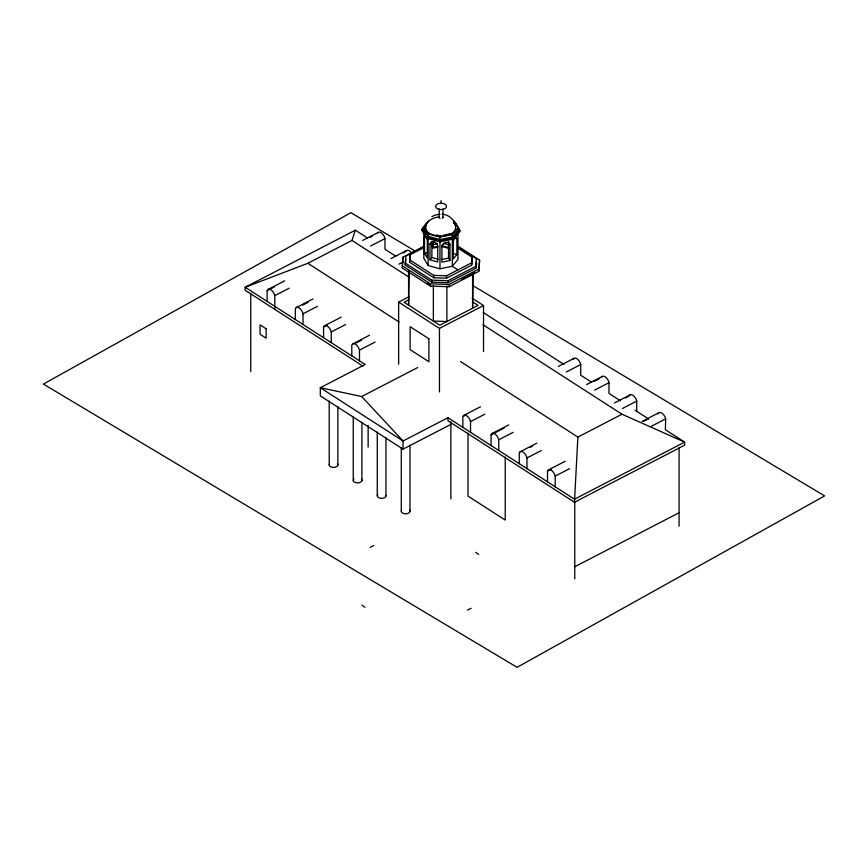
<?xml version="1.0" encoding="UTF-8"?>
<svg xmlns="http://www.w3.org/2000/svg" width="868" height="868" viewBox="0 0 868 868"><rect width="100%" height="100%" fill="white"/><g stroke="black" fill="none" stroke-linecap="round" stroke-linejoin="round"><path stroke-width="1.3" d="M441.042 200.671L441.063 202.96M367.424 237.951L355.359 230.194L245.167 287.254L365.189 364.495L320.314 387.736L403.056 440.987L447.931 417.747L574.464 499.187L684.657 442.127L621.987 414.231L577.871 437.081L574.464 502.236L684.657 445.165L684.657 442.127L665.387 429.725L665.658 418.897A6.087 3.32 62.6 0 0 661.817 413.07A6.087 3.32 62.6 0 0 657.977 413.949M424.495 237.376C425.331 233.416 427.783 240.523 427.338 242.042L427.338 257.937L424.495 253.272L424.495 237.376L426.568 236.953M458.261 246.414L479.603 260.14L478.756 271.38L449.157 286.711L430.409 286.125L402.144 267.93L402.947 257.199L423.996 246.306M402.492 264.306L402.947 257.199M457.794 246.74L476.51 258.783L475.805 268.299L448.072 282.664L431.819 282.154L405.237 265.044L405.899 256.027L423.714 246.805M405.237 265.044L405.79 259.196M457.957 248.118L472.181 257.286L471.671 265.163L446.543 278.172L433.805 277.782L409.566 262.179L410.032 254.801L423.584 247.781M409.566 262.179L410.032 254.801M409.11 270.718L408.589 305.156L408.589 270.892M471.671 265.163L472.181 257.286M475.805 268.299L476.51 258.783M476.272 265.543L476.51 263.037L476.51 264.675M473.158 273.257L472.593 308.205L472.593 273.952M478.756 271.38L479.603 260.14M429.996 243.908C430.962 239.687 437.722 242.519 437.732 246.045L437.732 261.941L429.996 259.803L429.996 243.908L431.895 241.619L431.895 257.514L429.996 259.803M425.461 226.646C426.741 220.635 433.197 217.575 438.817 217.011M362.922 366.079L245.167 290.292L245.167 287.254L307.847 263.286L351.952 240.436L355.359 230.194M426.817 223.282C418.224 241.358 466.311 239.427 453.4 222.099M427.306 222.436L421.761 229.119L426.633 237.105L439.859 240.772L453.693 237.951L460.04 230.324L455.168 222.327M442.322 214.222C449.993 214.689 454.984 221.405 457.968 227.785L457.968 230.259L452.315 237.072L439.967 239.579L428.163 236.313L423.823 229.185L423.823 226.711L428.673 220.873M425.721 225.42L421.761 230.194L426.633 238.19L439.859 241.846L453.693 239.036L460.04 231.398L457.946 227.969M423.823 226.711L428.163 233.839L439.967 237.105L452.315 234.599L457.968 227.785M453.118 237.17L457.968 231.333M456.894 254.53L453.194 258.989L453.194 243.094C452.684 241.261 455.95 234.577 456.894 238.635L456.894 254.53L452.944 253.434L452.944 241.51M267.973 289.489L284.737 280.809M362.585 240.49L378.155 232.429M267.116 301.38L267.116 290.693L274.299 286.972M370.115 237.344L372.513 236.107M274.809 309.366L274.809 295.641L289.174 288.198M370.625 246.024L384.991 238.581A6.087 3.32 62.6 0 0 381.562 233.047A6.087 3.32 62.6 0 0 377.656 232.928M431.884 216.718L434.879 215.188L440.022 214.146M296.194 307.663L312.979 298.961M390.893 258.61L406.484 250.537M302.531 305.135L308.531 302.031M403.229 252.979L405.627 251.742M432.611 243.105L434.868 241.933M303.03 324.491L303.03 313.804L317.417 306.361M398.933 264.143L403.728 261.659M324.426 325.825L341.124 317.178M323.569 337.706L323.569 327.019L327.149 325.174M331.25 342.654L331.25 331.977L345.572 324.556M409.566 259.792L433.805 275.395L446.543 275.796L471.671 262.787M398.64 364.3L398.64 302.107L409.36 296.552M409.11 299.699L404.13 302.281L439.761 325.207L478.04 305.384L473.158 302.238M405.237 263.058L431.819 280.169L448.072 280.679L475.805 266.313M402.144 265.673L430.409 283.858L449.157 284.444L478.756 269.113M461.939 279.387L474.644 272.802M352.647 343.988L369.453 335.287M355.392 343.327L361.392 340.213M359.482 360.828L359.482 350.14L375.084 342.057M398.64 302.107L439.458 328.375L483.53 305.558L483.53 351.529M450.872 424.387L403.056 449.147L320.314 395.895L320.314 387.736L361.685 396.535L417.627 367.565M463.696 415.457L480.46 406.777M558.308 366.459L573.878 358.397M464.033 416.043L466.431 414.796M470.532 432.297L470.532 421.609L484.897 414.166M566.337 371.992L580.714 364.549A6.087 3.32 62.6 0 0 576.873 358.712A6.087 3.32 62.6 0 0 573.021 359.591M491.917 433.62L508.702 424.929M586.616 384.578L602.197 376.506M491.06 445.512L491.06 434.825L504.254 428M594.157 381.432L598.953 378.947M498.753 450.459L498.753 439.772L513.14 432.329M594.656 390.112L609.032 382.658A6.087 3.32 62.6 0 0 605.614 377.124A6.087 3.32 62.6 0 0 601.698 377.005M520.138 451.794L536.847 443.136M614.381 402.98L629.897 394.951M530.023 447.432L532.409 446.195M625.459 398L627.846 396.774M526.974 468.622L526.974 457.935L541.296 450.525M622.41 408.513L636.732 401.103A6.087 3.32 62.6 0 0 632.88 395.276A6.087 3.32 62.6 0 0 629.04 396.155M370.104 547.393L373.641 545.56M548.37 469.957L565.176 461.255M642.016 421.457L658.834 412.745M547.513 481.838L547.513 471.161L551.115 469.295M643.568 421.414L648.363 418.918M555.205 486.796L555.205 476.109L569.614 468.644M651.26 426.362L665.658 418.897M467.559 610.106L471.096 608.273M574.768 566.75L679.069 512.738M443.548 235.174L450.893 233.676M432.98 244.635L437.602 243.702M437.895 246.317L433.284 247.261L433.284 241.966M437.743 247.174L432.644 248.205L432.134 241.629M424.495 253.272L427.599 252.642M441.584 259.554L448.517 258.143L449.971 260.53L441.888 262.169L441.888 246.273C442.051 242.584 449.071 240.447 449.971 244.635L449.971 260.53M423.823 231.604L423.823 258.393L428.163 265.521L439.967 268.787L452.315 266.281L457.968 259.467L457.968 232.667M453.931 237.81L456.894 238.635M436.365 234.946L439.87 235.922M449.223 244.884L444.069 243.463L442.17 245.742L448.615 247.521M441.562 246.393L448.875 248.422M431.895 257.514L438.329 259.304M414.926 250.939L350.922 212.671L43.4 384.09L517.089 667.329L824.6 495.91L473.125 285.735M457.935 269.894L452.315 266.281L452.315 239.481M472.181 298.256L483.53 305.558M395.797 256.212L384.991 249.257L384.991 238.581M483.292 312.534L563.94 364.43M591.52 382.18L580.714 375.226L580.714 364.549M620.273 400.69L608.935 393.399L609.032 382.658M635.018 410.184L648.624 418.94M427.392 283.207L429.606 284.628M351.952 240.436L408.926 277.098M482.988 324.762L621.987 414.231M307.847 263.286L398.987 321.952M460.517 361.544L577.871 437.081M574.464 502.236L447.931 420.785L447.931 417.747M475.707 552.363L478.691 554.5M361.945 605.137L364.929 607.285M361.685 396.535L403.056 440.987L403.056 449.147M455.168 223.412L456.557 225.691M448.376 241.488L449.971 244.635M423.823 230.259L426.307 234.338M679.069 447.693L679.069 526.192M636.732 401.103L636.732 411.79M574.768 501.715L574.768 578.858M519.292 463.675L519.292 452.988A6.087 3.32 62.6 0 1 523.133 452.109A6.087 3.32 62.6 0 1 526.974 457.935M505.219 457.078L505.219 520.084L468.036 496.149L468.036 433.143M462.839 427.349L462.839 416.662A6.087 3.32 62.6 0 1 466.68 415.783A6.087 3.32 62.6 0 1 470.532 421.609M453.693 237.951L453.693 239.036M453.628 220.656L453.628 223.13M452.315 234.599L452.315 237.072M450.872 421.826L450.872 498.948M449.157 284.444L449.157 286.711M448.517 242.248L448.517 258.143M448.072 280.679L448.072 282.664M446.89 285.941L446.89 321.518L433.36 321.095L433.36 285.518M446.543 275.796L446.543 278.172M442.93 208.917L442.93 217.499A1.866 1.074 0 0 0 442.886 217.217M439.967 237.105L439.967 239.579M439.967 240.653L439.967 268.787M439.458 328.375L439.458 391.924M439.197 208.797L439.197 217.38A1.866 1.074 0 0 1 439.284 217.108M433.805 275.395L433.805 277.782M432.546 242.205L432.546 247.499M431.819 280.169L431.819 282.154M430.409 283.858L430.409 286.125M428.163 233.839L428.163 236.313M428.163 238.733L428.163 265.521M409.967 445.045L409.967 511.458M401.287 447.487L401.287 511.187M385.945 437.722L385.945 495.997M377.265 432.025L377.265 495.715M368.13 425.363L368.13 447.053M361.923 422.249L361.923 480.525M353.243 416.564L353.243 480.254M351.79 355.869L351.79 345.193A6.087 3.32 62.6 0 1 355.63 344.314A6.087 3.32 62.6 0 1 359.482 350.14M337.891 406.788L337.891 465.064M329.211 401.103L329.211 464.792M295.337 319.543L295.337 308.856A6.087 3.32 62.6 0 1 299.189 307.977A6.087 3.32 62.6 0 1 303.03 313.804M250.754 293.178L250.754 371.569M337.424 463.794A4.351 2.506 0 0 1 333.887 467.429A4.351 2.506 0 0 1 329.417 464.152M361.457 479.255A4.351 2.506 0 0 1 357.345 482.901A4.351 2.506 0 0 1 353.938 479.027M385.859 495.335A4.351 2.506 0 0 1 380.802 498.319A4.351 2.506 0 0 1 377.96 494.489M409.501 510.189A4.351 2.506 0 0 1 405.964 513.823A4.351 2.506 0 0 1 401.493 510.536M442.832 217.781A1.866 1.074 0 0 1 442.311 218.248M440.043 218.345A1.866 1.074 0 0 1 439.23 217.662M441.942 203.307A5.447 3.146 0 0 1 446.499 206.508A5.447 3.146 0 0 1 441.595 209.535L440.174 209.513A5.447 3.146 0 0 1 435.617 206.302A5.447 3.146 0 0 1 440.521 203.275M267.116 290.693A6.087 3.32 62.6 0 1 270.957 289.814A6.087 3.32 62.6 0 1 274.809 295.641M323.569 327.019A6.087 3.32 62.6 0 1 327.41 326.14A6.087 3.32 62.6 0 1 331.25 331.977M405.974 251.036A6.087 3.32 62.6 0 1 411.833 253.304M491.06 434.825A6.087 3.32 62.6 0 1 494.912 433.946A6.087 3.32 62.6 0 1 498.753 439.772M547.513 471.161A6.087 3.32 62.6 0 1 551.354 470.282A6.087 3.32 62.6 0 1 555.205 476.109M428.911 338.77L410.119 326.683L410.119 349.652L428.911 361.739L428.911 338.77M266.14 328.766L260.075 324.86L260.075 334.299L266.14 338.205L266.14 328.766"/></g></svg>
